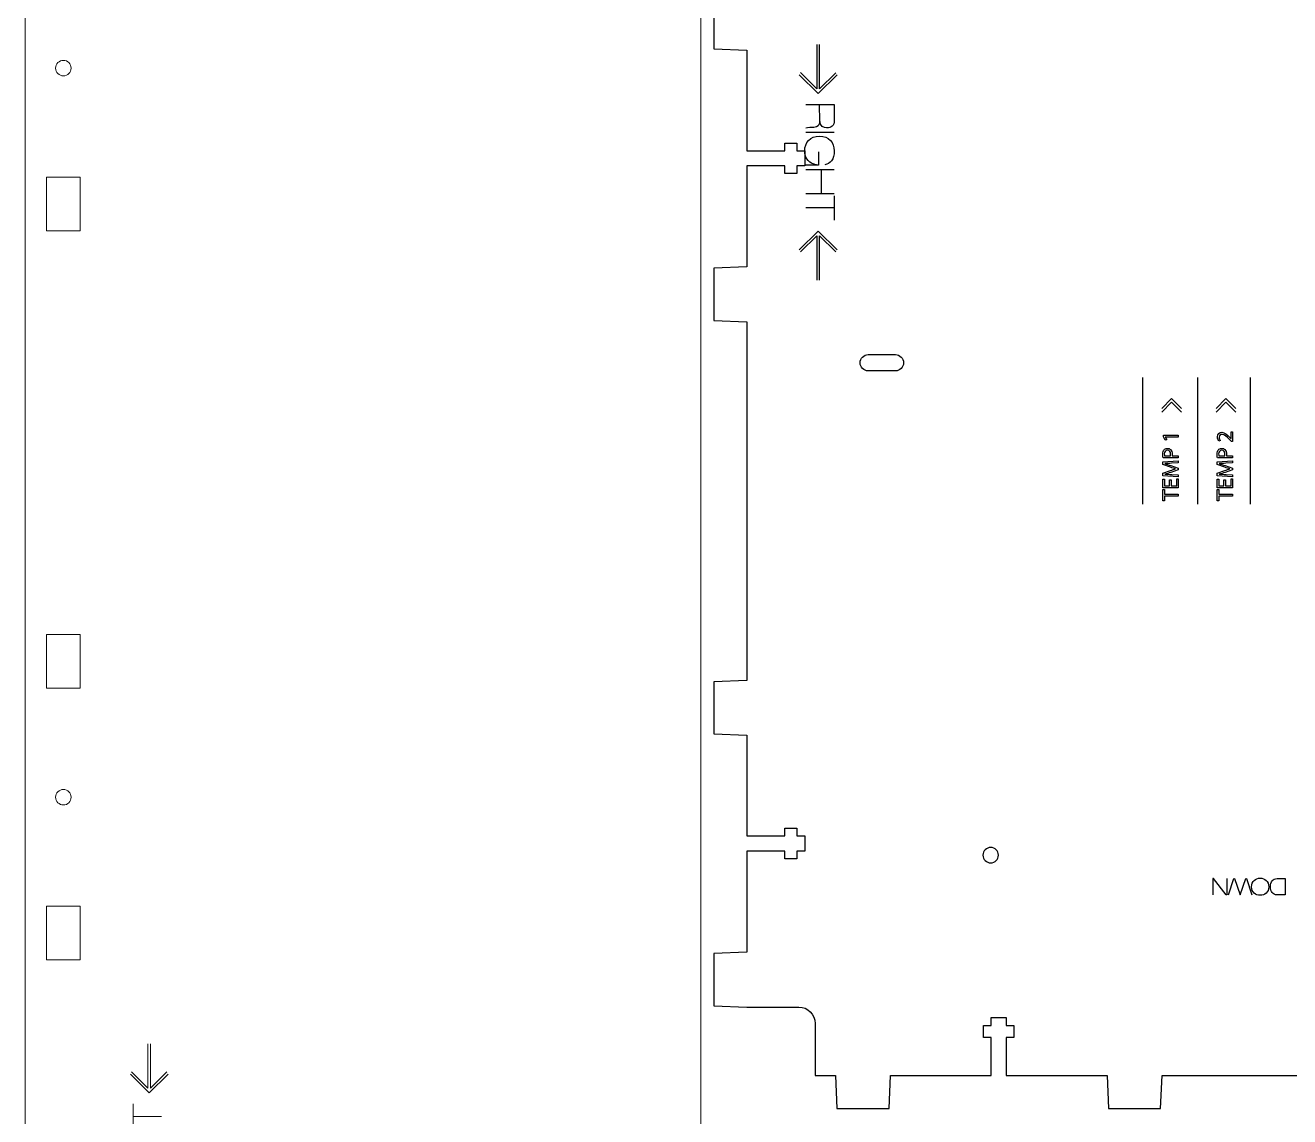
# Model space of a CAD drawing. Header units: millimetres. Extents: x 28 to 1172, y 29 to 868.
# Drawn here: x 28.5 to 214.7, y 456.6 to 617.3 of the extents above; entities that cross this region are included whole.
import ezdxf

# ---------------------------------------------------------------- set-up
doc = ezdxf.new("R2010")
doc.units = ezdxf.units.MM
doc.layers.add('Layer_1', color=7, linetype='CONTINUOUS', true_color=0xffffff)
doc.layers.add('New Right hand side', color=1, linetype='CONTINUOUS', lineweight=0, true_color=0xff0000)
doc.layers.add('New Right Hand Side Text', color=5, linetype='CONTINUOUS', lineweight=0, true_color=0x0000ff)

msp = doc.modelspace()

# ---------------------------------------------------------------- linework, layer by layer
at = {"layer": 'Layer_1', "color": 1, "true_color": 0xff0000}
for points in [[(129.88, 621.55), (129.88, 613.87), (134.75, 613.67), (134.75, 598.84), (140.36, 598.84), (140.36, 599.96), (142.12, 599.96), (142.12, 598.84), (143.28, 598.84), (143.28, 596.6), (142.12, 596.6), (142.12, 595.48), (140.36, 595.48), (140.36, 596.6), (134.75, 596.6), (134.75, 581.75), (129.88, 581.55), (129.88, 573.87), (134.75, 573.67), (134.75, 520.87), (129.88, 520.67), (129.88, 512.99), (134.75, 512.79), (134.75, 497.98), (140.36, 497.98), (140.36, 499.1), (142.12, 499.1), (142.12, 497.98), (143.28, 497.98), (143.28, 495.74), (142.12, 495.74), (142.12, 494.62), (140.36, 494.62), (140.36, 495.74), (134.75, 495.74), (134.75, 480.86), (129.88, 480.66), (129.88, 472.98), (134.75, 472.78), (134.75, 472.78), (142.41, 472.78)], [(152.64, 568.83), (156.64, 568.83), (156.64, 568.83)], [(156.64, 566.43), (152.64, 566.43)], [(169.53, 495.14), (169.53, 495.14)], [(144.81, 470.38), (144.81, 462.72), (145.03, 462.72), (147.82, 462.72), (148.02, 457.84), (155.7, 457.84), (155.9, 462.71), (170.72, 462.71), (170.72, 468.32), (169.6, 468.32), (169.6, 470.08), (170.72, 470.08), (170.72, 471.24), (172.96, 471.24), (172.96, 470.08), (174.08, 470.08), (174.08, 468.32), (172.96, 468.32), (172.96, 462.71), (187.82, 462.71), (188.02, 457.84), (195.7, 457.84), (195.9, 462.71), (241.24, 462.71)]]:
    msp.add_lwpolyline(points, dxfattribs=at)
at = {"layer": 'Layer_1', "color": 5, "true_color": 0x0000ff}
for points in [[(145.06, 614.48), (145.06, 607.94), (142.66, 610.34)], [(147.85, 610.33), (145.46, 607.94), (145.46, 614.48)], [(148.04, 610.04), (145.26, 607.26), (142.48, 610.04)], [(143.47, 605.65), (147.63, 605.65), (147.63, 603.36)], [(145.49, 603.21), (145.48, 605.65)], [(147.63, 601.51), (143.47, 601.51)], [(145.5, 603.2), (145.49, 603.21)], [(145.33, 598.69), (145.33, 596.73), (143.37, 596.73)], [(143.47, 596.09), (147.63, 596.09)], [(145.7, 596.09), (145.7, 592.52)], [(147.63, 592.52), (143.47, 592.52)], [(147.63, 592.23), (147.63, 588.64)], [(143.47, 590.49), (147.6, 590.49)], [(142.48, 584.24), (145.26, 587.02), (148.04, 584.24)], [(142.67, 583.94), (145.06, 586.34), (145.06, 579.8)], [(145.46, 579.8), (145.46, 586.34), (147.86, 583.94)], [(193.08, 546.81), (193.08, 565.44)], [(201.18, 546.81), (201.18, 565.44)], [(208.95, 546.81), (208.95, 565.44)], [(195.86, 560.92), (197.31, 562.37), (198.76, 560.92)], [(203.86, 560.92), (205.31, 562.37), (206.76, 560.92)], [(195.86, 560.36), (197.31, 561.81), (198.76, 560.36)], [(203.86, 560.36), (205.31, 561.81), (206.76, 560.36)], [(196.38, 556.69), (196.38, 556.68), (196.59, 556.3), (196.36, 556.24), (196.1, 556.72), (196.1, 556.98), (198.3, 556.98), (198.3, 556.69), (196.38, 556.69), (196.38, 556.69)], [(205.89, 556.63), (206.05, 556.46), (206.06, 556.46), (206.06, 557.45), (206.3, 557.45), (206.3, 556.04), (206.3, 556.04)], [(204.5, 556.19), (204.29, 556.1)], [(206.3, 556.04), (206.12, 556.04), (205.9, 556.28)], [(197.13, 552.25), (196.02, 552.65), (196.02, 553.03), (198.3, 553.17), (198.3, 552.88), (197.3, 552.83), (197.3, 552.83)], [(197.39, 553.92), (198.3, 553.92), (198.3, 553.63), (196.05, 553.63), (196.05, 553.63)], [(196.26, 553.92), (197.15, 553.92), (197.15, 553.92)], [(205.13, 552.25), (204.02, 552.65), (204.02, 553.03), (206.3, 553.17), (206.3, 552.88), (205.3, 552.83), (205.3, 552.83)], [(205.39, 553.92), (206.3, 553.92), (206.3, 553.63), (204.05, 553.63), (204.05, 553.63)], [(204.26, 553.92), (205.15, 553.92), (205.15, 553.92)], [(197.33, 551.19), (198.3, 551.13), (198.3, 550.84), (196.02, 551), (196.02, 551.38), (197.13, 551.77)], [(196.32, 552.79), (196.32, 552.78)], [(196.32, 551.24), (196.32, 551.23)], [(197.18, 552.5), (198.29, 552.09), (198.29, 551.87), (197.2, 551.5)], [(197.89, 552), (197.89, 552.01)], [(205.33, 551.19), (206.3, 551.13), (206.3, 550.84), (204.02, 551), (204.02, 551.38), (205.13, 551.77)], [(204.32, 552.79), (204.32, 552.78)], [(204.32, 551.24), (204.32, 551.23)], [(205.18, 552.5), (206.29, 552.09), (206.29, 551.87), (205.2, 551.5)], [(205.9, 552), (205.9, 552.01)], [(197.23, 550.42), (197.23, 549.53), (198.06, 549.53), (198.06, 550.52), (198.3, 550.52), (198.3, 549.24), (196.02, 549.24), (196.02, 550.47), (196.27, 550.47), (196.27, 549.53), (196.99, 549.53), (196.99, 550.42), (197.23, 550.42), (197.23, 550.42)], [(205.24, 550.42), (205.24, 549.53), (206.06, 549.53), (206.06, 550.52), (206.3, 550.52), (206.3, 549.24), (204.02, 549.24), (204.02, 550.47), (204.27, 550.47), (204.27, 549.53), (204.99, 549.53), (204.99, 550.42), (205.24, 550.42), (205.24, 550.42)], [(196.27, 547.99), (196.27, 547.3), (196.02, 547.3), (196.02, 548.98), (196.27, 548.98), (196.27, 548.29), (198.3, 548.29), (198.3, 547.99), (196.27, 547.99), (196.27, 547.99)], [(204.27, 547.99), (204.27, 547.3), (204.02, 547.3), (204.02, 548.98), (204.27, 548.98), (204.27, 548.29), (206.3, 548.29), (206.3, 547.99), (204.27, 547.99), (204.27, 547.99)], [(205.46, 491.7), (205.46, 489.29), (205.37, 489.29), (203.47, 491.7), (203.39, 491.7), (203.39, 489.29)], [(205.7, 489.29), (206.5, 491.7), (206.59, 491.7), (207.42, 489.3), (207.43, 489.3), (208.26, 491.7), (208.35, 491.7), (209.15, 489.29)], [(212.87, 491.7), (214.04, 491.7), (214.04, 489.29), (214.04, 489.29)], [(210.35, 489.23), (210.35, 489.23)], [(214.04, 489.29), (212.87, 489.29)]]:
    msp.add_lwpolyline(points, dxfattribs=at)
for points in [[(147.63, 603.36), (147.63, 602.53), (147.24, 602.21), (146.5, 602.21)], [(144.62, 602.29), (144.46, 602.29), (143.63, 602.27), (143.47, 602.19)], [(145.49, 603.21), (145.49, 602.57), (145.19, 602.29), (144.62, 602.29)], [(146.5, 602.21), (146.1, 602.21), (145.54, 602.48), (145.5, 603.2)], [(143.28, 598.84), (143.28, 600.04), (144.08, 601), (145.46, 601)], [(145.46, 601), (146.83, 601), (147.63, 600.04), (147.63, 598.84)], [(144.63, 596.87), (143.67, 597.16), (143.28, 597.97), (143.28, 598.84)], [(147.63, 598.84), (147.63, 597.54), (147.06, 596.94), (146.25, 596.79)], [(145.33, 596.73), (144.84, 596.79), (144.63, 596.87), (144.63, 596.87)], [(204.07, 556.72), (204.07, 557.19), (204.39, 557.39), (204.71, 557.39)], [(204.74, 557.09), (204.52, 557.09), (204.31, 556.99), (204.31, 556.66)], [(204.71, 557.39), (205.11, 557.39), (205.44, 557.1), (205.89, 556.63)], [(205.9, 556.28), (205.36, 556.84), (205.08, 557.09), (204.74, 557.09)], [(196.2, 554.83), (196.3, 554.95), (196.47, 555.03), (196.67, 555.03)], [(196.67, 555.03), (196.88, 555.03), (197.04, 554.97), (197.16, 554.86)], [(204.29, 556.1), (204.17, 556.25), (204.07, 556.47), (204.07, 556.72)], [(204.2, 554.83), (204.3, 554.95), (204.47, 555.03), (204.67, 555.03)], [(204.31, 556.66), (204.31, 556.46), (204.42, 556.3), (204.5, 556.19)], [(204.67, 555.03), (204.88, 555.03), (205.04, 554.97), (205.16, 554.86)], [(196.01, 554.19), (196.01, 554.48), (196.07, 554.7), (196.2, 554.83)], [(196.05, 553.63), (196.03, 553.77), (196.01, 553.96), (196.01, 554.19)], [(196.69, 554.74), (196.39, 554.74), (196.24, 554.52), (196.24, 554.2)], [(196.24, 554.2), (196.24, 554.07), (196.25, 553.97), (196.26, 553.92)], [(197.17, 554.17), (197.17, 554.52), (197, 554.74), (196.69, 554.74)], [(197.15, 553.92), (197.17, 553.99), (197.17, 554.07), (197.17, 554.17)], [(197.16, 554.86), (197.33, 554.7), (197.41, 554.45), (197.41, 554.16)], [(197.41, 554.16), (197.41, 554.07), (197.41, 553.99), (197.39, 553.92)], [(204.01, 554.19), (204.01, 554.48), (204.07, 554.7), (204.2, 554.83)], [(204.05, 553.63), (204.03, 553.77), (204.01, 553.96), (204.01, 554.19)], [(204.69, 554.74), (204.39, 554.74), (204.24, 554.52), (204.24, 554.2)], [(204.24, 554.2), (204.24, 554.07), (204.25, 553.97), (204.26, 553.92)], [(205.17, 554.17), (205.17, 554.52), (205, 554.74), (204.69, 554.74)], [(205.15, 553.92), (205.17, 553.99), (205.17, 554.07), (205.17, 554.17)], [(205.16, 554.86), (205.33, 554.7), (205.41, 554.45), (205.41, 554.16)], [(205.41, 554.16), (205.41, 554.07), (205.41, 553.99), (205.39, 553.92)], [(197.3, 552.83), (196.98, 552.81), (196.6, 552.79), (196.32, 552.79)], [(196.32, 552.78), (196.58, 552.7), (196.87, 552.61), (197.18, 552.5)], [(197.2, 551.5), (196.88, 551.39), (196.59, 551.3), (196.32, 551.24)], [(196.32, 551.23), (196.6, 551.22), (196.98, 551.21), (197.33, 551.19)], [(197.89, 552.01), (197.66, 552.07), (197.41, 552.15), (197.13, 552.25)], [(197.13, 551.77), (197.41, 551.86), (197.66, 551.94), (197.89, 552)], [(205.3, 552.83), (204.98, 552.81), (204.6, 552.79), (204.32, 552.79)], [(204.32, 552.78), (204.58, 552.7), (204.87, 552.61), (205.18, 552.5)], [(205.2, 551.5), (204.88, 551.39), (204.59, 551.3), (204.32, 551.24)], [(204.32, 551.23), (204.6, 551.22), (204.98, 551.21), (205.33, 551.19)], [(205.9, 552.01), (205.67, 552.07), (205.41, 552.15), (205.13, 552.25)], [(205.13, 551.77), (205.41, 551.86), (205.66, 551.94), (205.9, 552)], [(209.1, 490.49), (209.1, 491.29), (209.66, 491.76), (210.35, 491.76)], [(210.35, 491.76), (211.04, 491.76), (211.61, 491.29), (211.61, 490.49)], [(211.86, 490.49), (211.86, 491.21), (212.2, 491.7), (212.87, 491.7)], [(210.35, 489.23), (209.66, 489.23), (209.1, 489.69), (209.1, 490.49)], [(211.61, 490.49), (211.61, 489.69), (211.04, 489.23), (210.35, 489.23)], [(212.87, 489.29), (212.2, 489.29), (211.86, 489.77), (211.86, 490.49)]]:
    msp.add_open_spline(points, degree=3, dxfattribs=at)
at = {"layer": 'Layer_1', "color": 1, "true_color": 0xff0000}
for points in [[(151.44, 567.63), (151.44, 568.29), (151.97, 568.83), (152.64, 568.83)], [(156.64, 568.83), (157.3, 568.83), (157.84, 568.29), (157.84, 567.63)], [(152.64, 566.43), (151.97, 566.43), (151.44, 566.97), (151.44, 567.63)], [(157.84, 567.63), (157.84, 566.97), (157.3, 566.43), (156.64, 566.43)], [(170.67, 496.28), (170.05, 496.28), (169.53, 495.77), (169.53, 495.14)], [(171.81, 495.14), (171.81, 495.77), (171.3, 496.28), (170.67, 496.28)], [(169.53, 495.14), (169.53, 494.51), (170.05, 494), (170.67, 494)], [(170.67, 494), (171.3, 494), (171.81, 494.51), (171.81, 495.14)], [(142.41, 472.78), (143.74, 472.78), (144.81, 471.7), (144.81, 470.38)]]:
    msp.add_open_spline(points, degree=3, dxfattribs=at)
at = {"layer": 'New Right hand side', "color": 1, "true_color": 0xff0000}
msp.add_line((28.5, 67.82), (28.5, 829.18), dxfattribs=at)
for points in [[(127.98, 774.41), (127.98, 167.46)], [(35.25, 611.01), (35.25, 611.01)], [(31.63, 587.07), (31.63, 594.95), (36.59, 594.95), (36.59, 587.07), (31.63, 587.07), (31.63, 587.07)], [(31.63, 519.73), (31.63, 527.61), (36.59, 527.61), (36.59, 519.73), (31.63, 519.73), (31.63, 519.73)], [(35.25, 503.67), (35.25, 503.67)], [(31.63, 479.73), (31.63, 487.61), (36.59, 487.61), (36.59, 479.73), (31.63, 479.73), (31.63, 479.73)]]:
    msp.add_lwpolyline(points, dxfattribs=at)
for points in [[(32.97, 611.01), (32.97, 611.64), (33.48, 612.15), (34.11, 612.15)], [(34.11, 609.87), (33.48, 609.87), (32.97, 610.38), (32.97, 611.01)], [(34.11, 612.15), (34.74, 612.15), (35.25, 611.64), (35.25, 611.01)], [(35.25, 611.01), (35.25, 610.38), (34.74, 609.87), (34.11, 609.87)], [(32.97, 503.67), (32.97, 504.3), (33.48, 504.81), (34.11, 504.81)], [(34.11, 504.81), (34.74, 504.81), (35.25, 504.3), (35.25, 503.67)], [(34.11, 502.53), (33.48, 502.53), (32.97, 503.04), (32.97, 503.67)], [(35.25, 503.67), (35.25, 503.04), (34.74, 502.53), (34.11, 502.53)]]:
    msp.add_open_spline(points, degree=3, dxfattribs=at)
at = {"layer": 'New Right Hand Side Text', "color": 5, "true_color": 0x0000ff}
for points in [[(46.56, 467.37), (46.56, 460.83), (44.16, 463.23)], [(49.36, 463.22), (46.96, 460.83), (46.96, 467.37)], [(49.55, 462.92), (46.76, 460.14), (43.98, 462.92)], [(44.39, 454.93), (44.39, 458.53)], [(48.56, 456.67), (44.42, 456.67)]]:
    msp.add_lwpolyline(points, dxfattribs=at)

doc.saveas('drawing.dxf')
